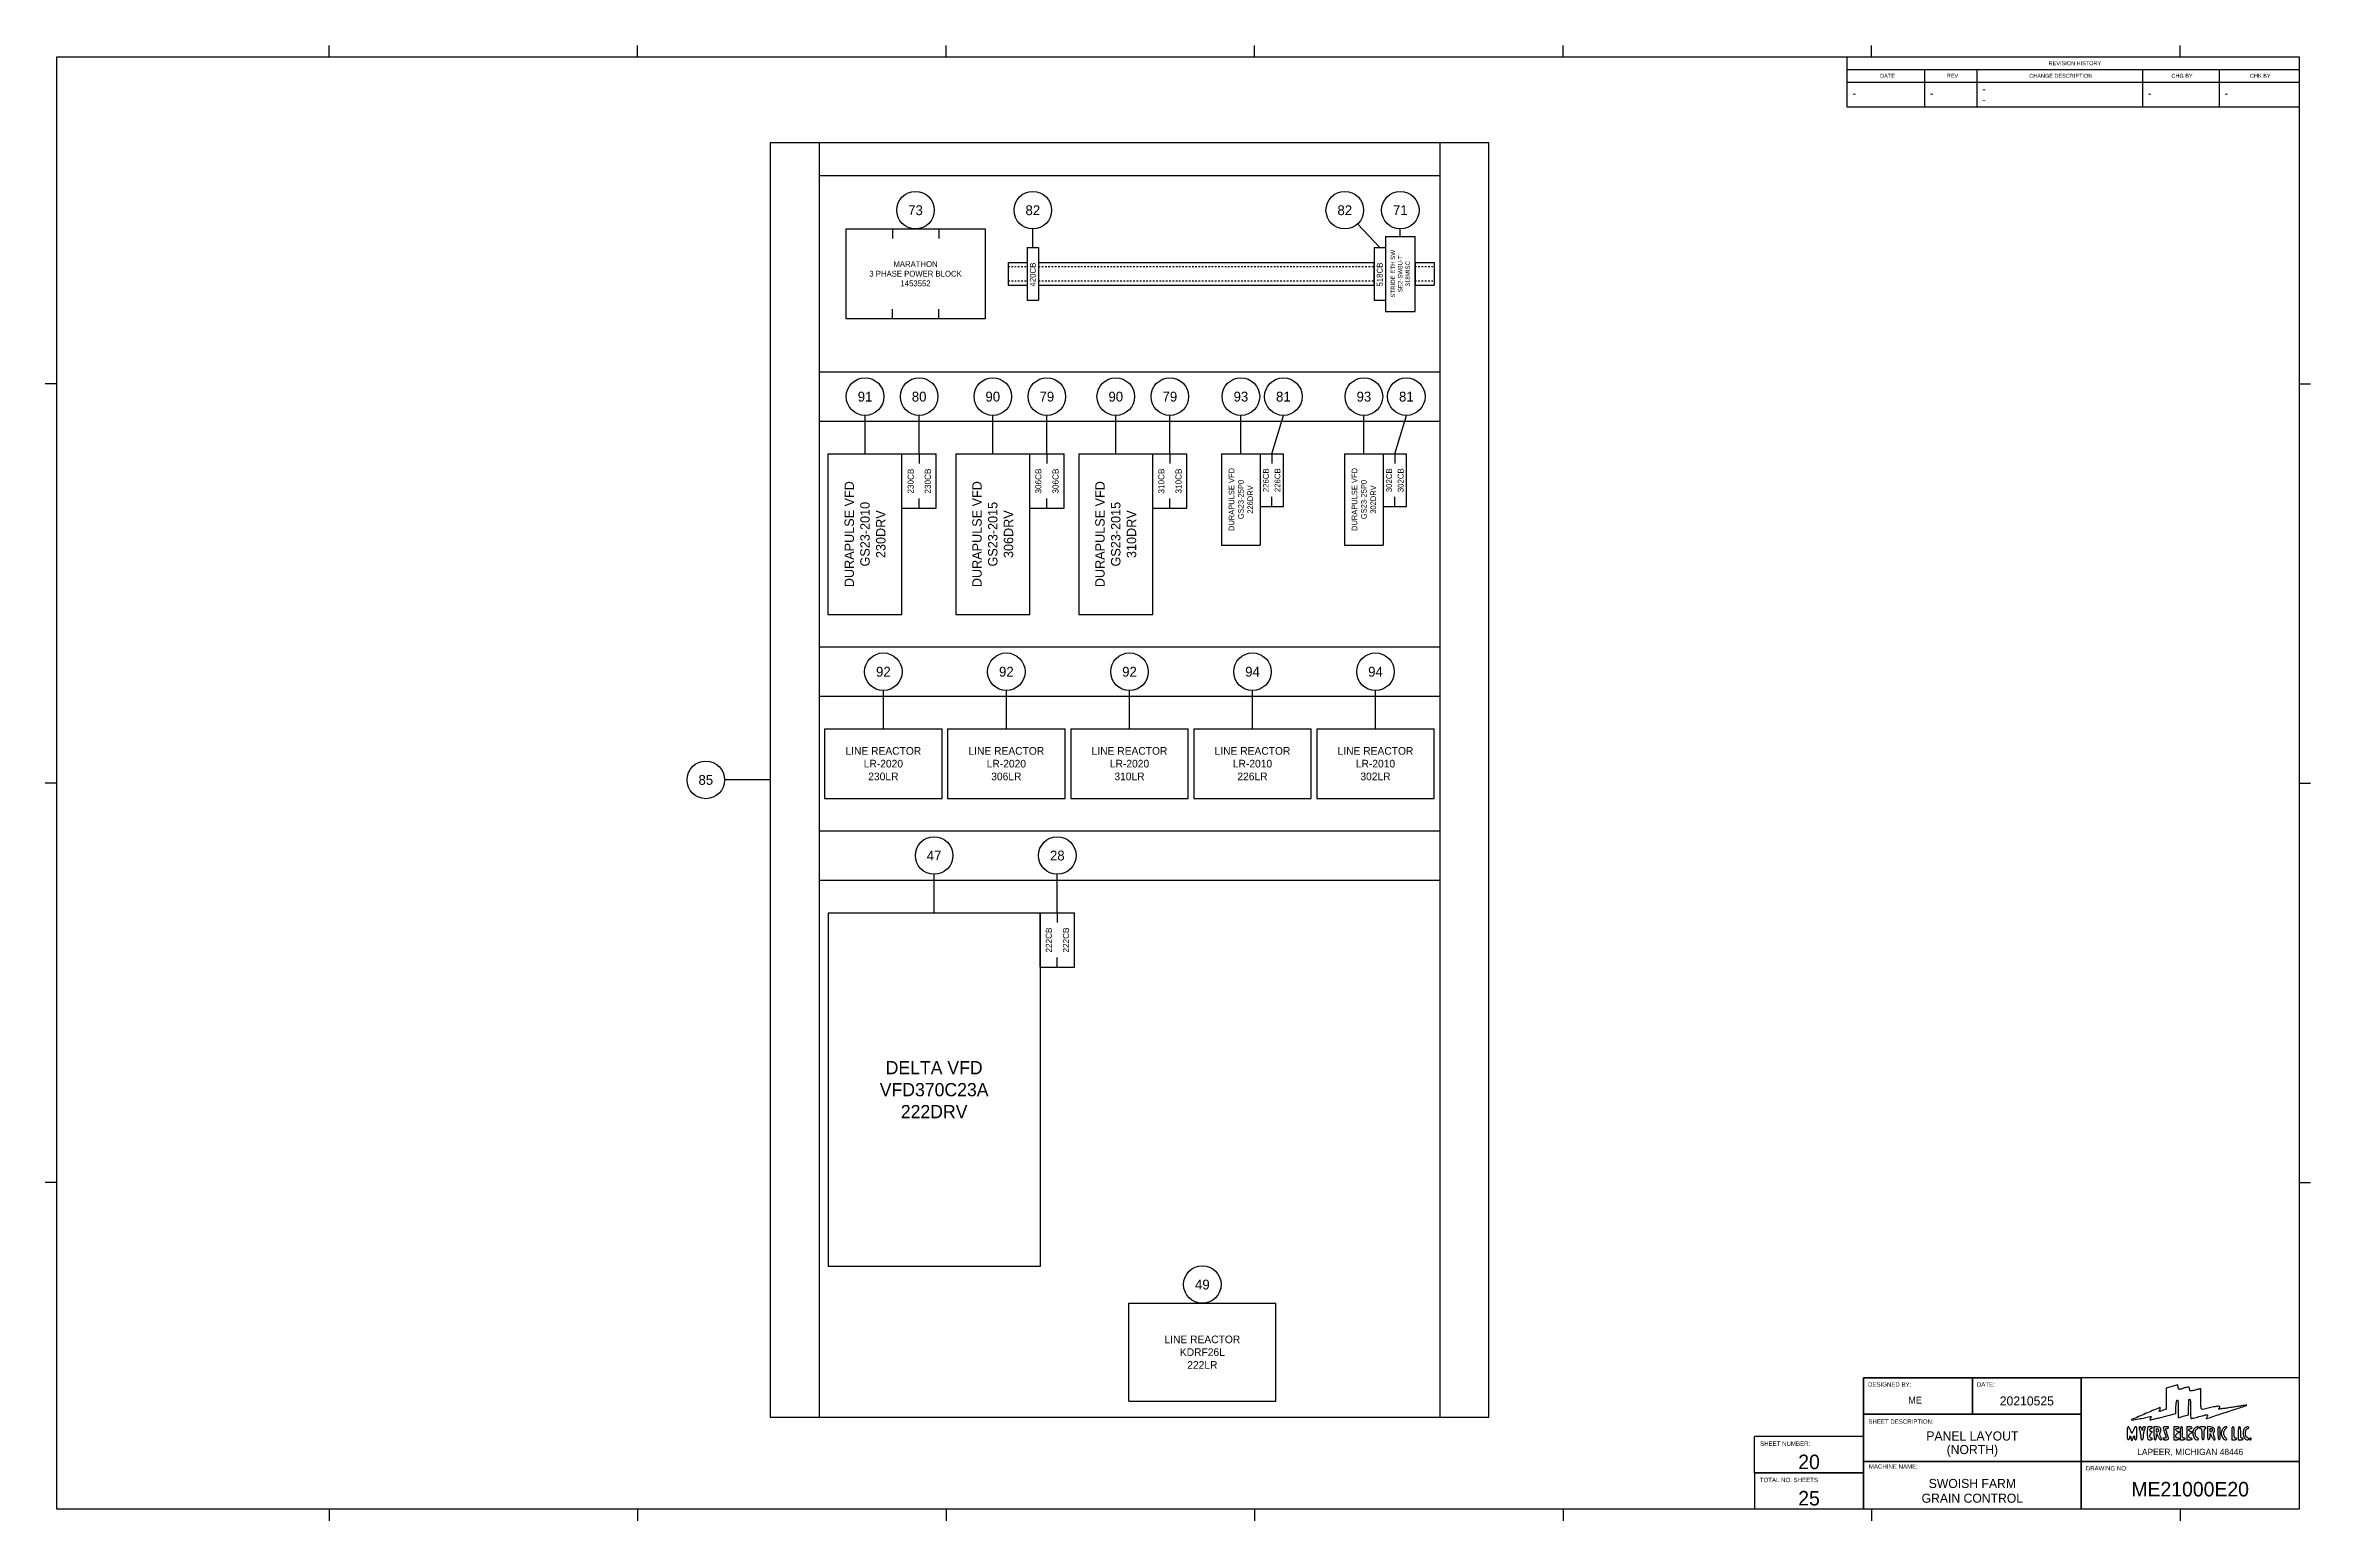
# Model space of a CAD drawing. Header units: inches. Extents: x 5 to 144, y -1 to 89.
import ezdxf
from ezdxf.enums import TextEntityAlignment as Align

# ---------------------------------------------------------------- set-up
doc = ezdxf.new("R2010")
doc.units = ezdxf.units.IN
doc.header["$MEASUREMENT"] = 0
doc.linetypes.add('HIDDEN', pattern=[0.2, 0.1, -0.1])
doc.layers.add('ATTRIBUTE', color=3, linetype='Continuous')
doc.layers.add('TITLE BLOCK', color=8, linetype='Continuous')
doc.styles.add('Text Style48', font='arial.ttf')
doc.styles.add('Title Block', font='arial.ttf')
doc.dimstyles.get("Standard").update_dxf_attribs({"dimtxt": 0.18, "dimasz": 0.18, "dimexe": 0.18, "dimexo": 0.0625, "dimgap": 0.09, "dimtad": 0, "dimtih": 1, "dimtoh": 1, "dimdec": 4, "dimzin": 0, "dimdsep": 46, "dimtxsty": 'Standard', "dimcen": 0.09, "dimadec": 0, "dimazin": 0, "dimtfac": 1, "dimtdec": 4, "dimtofl": 0, "dimtmove": 0, "dimatfit": 3, "dimfxl": 1, "dimtolj": 1, "dimtzin": 0, "dimarcsym": 0})

# ---------------------------------------------------------------- blocks, each defined once
blk = doc.blocks.new('*U15')
for points in [[(32.054, -20.144), (31.965, -20.168), (31.965, -20.327), (31.965, -20.486), (31.923, -20.504, -0.011575), (31.883, -20.519, -0.123232), (31.867, -20.521, -0.429207), (31.861, -20.514, -0.075017), (31.868, -20.496, 0.016852), (31.873, -20.486, 0.025956), (31.876, -20.477, 0.023649), (31.878, -20.469, 0.279589), (31.877, -20.467, 0.284075), (31.868, -20.465, 0.000271), (31.655, -20.556, 0.000261), (31.442, -20.646, 0.53109), (31.441, -20.652, 0.246522), (31.448, -20.654, 0.00061), (31.546, -20.636, 0.004193), (31.64, -20.618, 0.007465), (31.717, -20.601, -0.015975), (31.734, -20.598, -0.282061), (31.739, -20.6, -0.273563), (31.739, -20.605, -0.015249), (31.732, -20.62, 0.017165), (31.727, -20.631, 0.026009), (31.723, -20.64, 0.023795), (31.721, -20.647, 0.264845), (31.722, -20.65, 0.252928), (31.726, -20.651, 0.000628), (31.781, -20.638, 0.003645), (31.845, -20.622, 0.002235), (31.919, -20.603), (32.112, -20.552), (32.115, -20.455, -0.010367), (32.118, -20.412, -0.026178), (32.122, -20.381, -0.031698), (32.127, -20.36, -0.239908), (32.134, -20.352, -0.419857), (32.142, -20.356, -0.045779), (32.146, -20.378, -0.024307), (32.149, -20.416, -0.005069), (32.15, -20.483), (32.15, -20.618), (32.226, -20.596), (32.303, -20.575), (32.307, -20.456, -0.006157), (32.312, -20.343, -0.658537), (32.322, -20.339, -0.186335), (32.333, -20.365, -0.005262), (32.334, -20.485, 0.005914), (32.335, -20.541, 0.009837), (32.337, -20.589, 0.003836), (32.34, -20.629, 0.391449), (32.343, -20.632, 0.061218), (32.35, -20.631, 0.00131), (32.382, -20.623, 0.002999), (32.42, -20.613, 0.002016), (32.463, -20.601, -0.003186), (32.559, -20.576, -0.067949), (32.588, -20.572, -0.478278), (32.595, -20.581, -0.088254), (32.586, -20.603, 0.012281), (32.576, -20.619, 0.091596), (32.573, -20.627, 0.398502), (32.575, -20.63, 0.138134), (32.581, -20.63, -0.003563), (32.594, -20.626, -0.00004), (32.681, -20.598, -0.000124), (32.78, -20.565, -0.000081), (32.896, -20.527, 0.001179), (33.01, -20.49, 0.001986), (33.105, -20.458, 0.000178), (33.19, -20.429, 0.555583), (33.19, -20.428, 0.236023), (33.187, -20.427, 0.000327), (33.126, -20.435, 0.002563), (33.057, -20.446, 0.001565), (32.976, -20.459, -0.003318), (32.894, -20.471, -0.005578), (32.826, -20.48, -0.001265), (32.767, -20.488, -0.449485), (32.764, -20.485, -0.11724), (32.765, -20.481, -0.028143), (32.768, -20.475, -0.027379), (32.773, -20.469, -0.024139), (32.779, -20.463, 0.467866), (32.777, -20.449, 0.180834), (32.756, -20.443, 0.025752), (32.684, -20.455, 0.002782), (32.521, -20.491, -0.190393), (32.506, -20.489, -0.219476), (32.497, -20.476, -0.042404), (32.494, -20.444, -0.002122), (32.494, -20.337, 0.001799), (32.493, -20.276, 0.003005), (32.493, -20.224, 0.000364), (32.492, -20.179, 0.422075), (32.491, -20.178, 0.051145), (32.488, -20.178, 0.000352), (32.469, -20.183, 0.00137), (32.446, -20.189, 0.000875), (32.42, -20.196, -0.007336), (32.36, -20.211, -0.089549), (32.337, -20.212, -0.269745), (32.326, -20.204, -0.098452), (32.322, -20.184, 0.096414), (32.318, -20.163, 0.269666), (32.307, -20.155, 0.097854), (32.284, -20.156, 0.009273), (32.231, -20.171, -0.006091), (32.178, -20.187, -0.11754), (32.161, -20.187, -0.279731), (32.152, -20.179, -0.043108), (32.147, -20.155), (32.144, -20.12)], [(31.376, -20.853, 0.007316), (31.376, -20.903, 0.03703), (31.379, -20.931, 0.08138), (31.385, -20.946, 0.273713), (31.393, -20.951, 0.168316), (31.4, -20.949, 0.08124), (31.407, -20.942, 0.064959), (31.412, -20.931, 0.046944), (31.415, -20.918, -0.004779), (31.419, -20.895, -0.516008), (31.421, -20.894, -0.198593), (31.424, -20.897, -0.002061), (31.433, -20.927), (31.446, -20.97), (31.465, -20.927, -0.002235), (31.478, -20.897, -0.18041), (31.482, -20.894, -0.528171), (31.484, -20.895, -0.006158), (31.485, -20.918, 0.041084), (31.487, -20.932, 0.082191), (31.491, -20.943, 0.115162), (31.497, -20.949, 0.148642), (31.505, -20.951, 0.258593), (31.514, -20.946, 0.093584), (31.519, -20.932, 0.039364), (31.522, -20.905, 0.006994), (31.523, -20.853, 0.013793), (31.521, -20.779, 0.202366), (31.51, -20.756, 0.473475), (31.494, -20.759, 0.029852), (31.47, -20.807), (31.448, -20.859), (31.425, -20.807, 0.025807), (31.401, -20.761, 0.482182), (31.387, -20.759, 0.196031), (31.377, -20.78, 0.011101)], [(31.567, -20.819, -0.011228), (31.574, -20.847, -0.010219), (31.579, -20.875, -0.010287), (31.583, -20.9, -0.032245), (31.584, -20.918, 0.039687), (31.586, -20.932, 0.085127), (31.589, -20.943, 0.122098), (31.595, -20.949, 0.146572), (31.603, -20.951, 0.173501), (31.611, -20.948, 0.129272), (31.617, -20.94, 0.071071), (31.62, -20.926, 0.021401), (31.621, -20.904, -0.029143), (31.623, -20.882, -0.015863), (31.627, -20.855, -0.015759), (31.632, -20.828, -0.024047), (31.639, -20.806, 0.006971), (31.65, -20.774, 0.108397), (31.651, -20.762, 0.306008), (31.646, -20.757, 0.065683), (31.633, -20.755, 0.079521), (31.622, -20.757, 0.130985), (31.615, -20.762, 0.118265), (31.61, -20.77, 0.05793), (31.608, -20.783), (31.607, -20.81), (31.594, -20.783, 0.041935), (31.588, -20.772, 0.047128), (31.58, -20.763, 0.052891), (31.572, -20.757, 0.139403), (31.565, -20.755, 0.270303), (31.559, -20.759, 0.136249), (31.557, -20.768, 0.049563), (31.559, -20.786, 0.008812)], [(31.681, -20.795, 0.020019), (31.679, -20.815, 0.008766), (31.679, -20.841, 0.008659), (31.679, -20.868, 0.011456), (31.681, -20.894, 0.012553), (31.684, -20.929, 0.119947), (31.69, -20.943, 0.198295), (31.7, -20.95, 0.045204), (31.721, -20.951, 0.032751), (31.735, -20.951, 0.050337), (31.746, -20.948, 0.065043), (31.754, -20.944, 0.249719), (31.757, -20.939, 0.148195), (31.755, -20.934, 0.098894), (31.751, -20.93, 0.082425), (31.745, -20.928, 0.064853), (31.738, -20.927, -0.299278), (31.724, -20.918, -0.111821), (31.72, -20.894, -0.087579), (31.726, -20.866, -0.134363), (31.741, -20.846, 0.005777), (31.755, -20.835, 0.22845), (31.757, -20.832, 0.395521), (31.755, -20.83, 0.011517), (31.741, -20.829, -0.224035), (31.726, -20.822, -0.153467), (31.72, -20.804, -0.166632), (31.724, -20.787, -0.247969), (31.738, -20.779, 0.064853), (31.745, -20.779, 0.082425), (31.751, -20.776, 0.098894), (31.755, -20.772, 0.148195), (31.757, -20.767, 0.249255), (31.754, -20.762, 0.065248), (31.746, -20.758, 0.050468), (31.735, -20.756, 0.032852), (31.721, -20.755, 0.039619), (31.701, -20.756, 0.15851), (31.691, -20.762, 0.139501), (31.685, -20.773, 0.028245)], [(31.781, -20.853, 0.006994), (31.782, -20.905, 0.039364), (31.785, -20.932, 0.093584), (31.79, -20.946, 0.258593), (31.8, -20.951, 0.171382), (31.808, -20.949, 0.12597), (31.814, -20.941, 0.071752), (31.817, -20.927, 0.023085), (31.819, -20.905), (31.819, -20.859), (31.843, -20.905, 0.029092), (31.854, -20.923, 0.036571), (31.866, -20.938, 0.03977), (31.877, -20.948, 0.167418), (31.886, -20.951, 0.107056), (31.895, -20.95, 0.307114), (31.898, -20.945, 0.098199), (31.895, -20.935, 0.009507), (31.884, -20.912, -0.028488), (31.874, -20.89, -0.074064), (31.87, -20.872, -0.074591), (31.872, -20.855, -0.029202), (31.879, -20.832, 0.067378), (31.886, -20.797, 0.179306), (31.879, -20.774, 0.173835), (31.859, -20.759, 0.062714), (31.823, -20.755), (31.781, -20.755)], [(31.849, -20.81, -0.063462), (31.848, -20.819, -0.063483), (31.844, -20.828, -0.069477), (31.839, -20.834, -0.116646), (31.833, -20.838, -0.186684), (31.827, -20.838, -0.16323), (31.822, -20.833, -0.092267), (31.819, -20.824, -0.034783), (31.818, -20.81, -0.034783), (31.819, -20.797, -0.092267), (31.822, -20.787, -0.16323), (31.827, -20.783, -0.186684), (31.833, -20.783, -0.116646), (31.839, -20.786, -0.069477), (31.844, -20.793, -0.063483), (31.848, -20.801, -0.063462)], [(31.924, -20.764, 0.185345), (31.923, -20.771, 0.012116), (31.927, -20.791, 0.016298), (31.933, -20.814, 0.011366), (31.942, -20.841, -0.004936), (31.961, -20.896, -0.082876), (31.964, -20.915, -0.305016), (31.958, -20.924, -0.093948), (31.941, -20.927, 0.048028), (31.931, -20.928, 0.068025), (31.923, -20.93, 0.088204), (31.918, -20.934, 0.191087), (31.916, -20.939, 0.277684), (31.919, -20.944, 0.052312), (31.929, -20.948, 0.042582), (31.943, -20.951, 0.027026), (31.959, -20.951, 0.060806), (31.989, -20.948, 0.293992), (32, -20.936, 0.120504), (31.999, -20.912, 0.008947), (31.978, -20.849, -0.003873), (31.963, -20.803, -0.079133), (31.961, -20.788, -0.31512), (31.965, -20.782, -0.087652), (31.978, -20.779, 0.04941), (31.988, -20.779, 0.069405), (31.995, -20.776, 0.089576), (32, -20.772, 0.186826), (32.002, -20.767, 0.359992), (31.995, -20.758, 0.038107), (31.966, -20.755, 0.037892), (31.937, -20.756, 0.229395)], [(32.082, -20.853), (32.082, -20.951), (32.122, -20.951, 0.029145), (32.137, -20.951, 0.045523), (32.15, -20.948, 0.057272), (32.159, -20.944, 0.26699), (32.162, -20.939, 0.191087), (32.16, -20.934, 0.088204), (32.155, -20.93, 0.068025), (32.147, -20.928, 0.048028), (32.137, -20.927, -0.22988), (32.119, -20.918, -0.177271), (32.112, -20.897, -0.131929), (32.12, -20.87, -0.130712), (32.14, -20.852), (32.167, -20.837), (32.14, -20.827, -0.104724), (32.121, -20.815, -0.188258), (32.113, -20.799, -0.257133), (32.12, -20.785, -0.155961), (32.137, -20.779, 0.048028), (32.147, -20.779, 0.068025), (32.155, -20.776, 0.088204), (32.16, -20.772, 0.191087), (32.162, -20.767, 0.266956), (32.159, -20.762, 0.057262), (32.15, -20.758, 0.04552), (32.137, -20.756, 0.029145), (32.122, -20.755), (32.082, -20.755)], [(32.18, -20.853), (32.18, -20.951), (32.213, -20.951, 0.034237), (32.227, -20.951, 0.039166), (32.239, -20.948, 0.042873), (32.249, -20.944, 0.138974), (32.254, -20.939, 0.21303), (32.255, -20.935, 0.177792), (32.252, -20.93, 0.099774), (32.245, -20.928, 0.045834), (32.235, -20.927, -0.117317), (32.221, -20.923, -0.215978), (32.214, -20.914, -0.069512), (32.211, -20.894, -0.005651), (32.213, -20.841, 0.00763), (32.215, -20.795, 0.04558), (32.213, -20.772, 0.116497), (32.208, -20.759, 0.240237), (32.199, -20.755, 0.258373), (32.19, -20.76, 0.093426), (32.184, -20.774, 0.039346), (32.181, -20.802, 0.006998)], [(32.279, -20.853), (32.279, -20.951), (32.319, -20.951, 0.029145), (32.334, -20.951, 0.045523), (32.347, -20.948, 0.057272), (32.356, -20.944, 0.26699), (32.359, -20.939, 0.191087), (32.357, -20.934, 0.088204), (32.351, -20.93, 0.068025), (32.343, -20.928, 0.048028), (32.334, -20.927, -0.22988), (32.316, -20.918, -0.177271), (32.309, -20.897, -0.131929), (32.317, -20.87, -0.130712), (32.337, -20.852), (32.364, -20.837), (32.337, -20.827, -0.073774), (32.317, -20.817, -0.21909), (32.31, -20.804, -0.256412), (32.316, -20.791, -0.092814), (32.334, -20.783, 0.062734), (32.355, -20.775, 0.412254), (32.357, -20.765, 0.231771), (32.346, -20.757, 0.040045), (32.319, -20.755), (32.279, -20.755)], [(32.395, -20.779, 0.157965), (32.373, -20.824, 0.093693), (32.375, -20.883, 0.104867), (32.397, -20.933, 0.238867), (32.433, -20.951, 0.067597), (32.45, -20.949, 0.342889), (32.456, -20.942, 0.213846), (32.451, -20.931, 0.037361), (32.432, -20.917, -0.080305), (32.421, -20.907, -0.081907), (32.413, -20.894, -0.063489), (32.409, -20.877, -0.027883), (32.408, -20.853, -0.027883), (32.409, -20.829, -0.063489), (32.413, -20.812, -0.081907), (32.421, -20.799, -0.080305), (32.432, -20.789, 0.025323), (32.442, -20.782, 0.03201), (32.45, -20.775, 0.033519), (32.455, -20.769, 0.163755), (32.457, -20.764, 0.339728), (32.451, -20.756, 0.126675), (32.435, -20.756, 0.075222), (32.414, -20.765, 0.060543)], [(32.469, -20.767, 0.148195), (32.471, -20.772, 0.098894), (32.475, -20.776, 0.082425), (32.481, -20.779, 0.064853), (32.488, -20.779, -0.241448), (32.497, -20.784, -0.103378), (32.502, -20.797, -0.044348), (32.505, -20.821, -0.008455), (32.506, -20.865, 0.008455), (32.507, -20.91, 0.044348), (32.51, -20.934, 0.103378), (32.515, -20.947, 0.241448), (32.524, -20.951, 0.241448), (32.533, -20.947, 0.103378), (32.539, -20.934, 0.044348), (32.542, -20.91, 0.008455), (32.543, -20.865, -0.01259), (32.544, -20.832, -0.022889), (32.546, -20.804, -0.020168), (32.55, -20.783, -0.350432), (32.555, -20.779, 0.099038), (32.56, -20.779, 0.097945), (32.564, -20.776, 0.097945), (32.566, -20.772, 0.099038), (32.567, -20.767, 0.295869), (32.564, -20.762, 0.04382), (32.553, -20.758, 0.037669), (32.537, -20.756, 0.023598), (32.518, -20.755, 0.023598), (32.499, -20.756, 0.037669), (32.484, -20.758, 0.04382), (32.472, -20.762, 0.295869)], [(32.592, -20.852, 0.00721), (32.593, -20.903, 0.036993), (32.596, -20.931, 0.081942), (32.601, -20.946, 0.273266), (32.61, -20.951, 0.189289), (32.618, -20.948, 0.095755), (32.624, -20.94, 0.061849), (32.629, -20.925, 0.026537), (32.631, -20.905), (32.635, -20.859), (32.659, -20.905, 0.032145), (32.682, -20.944, 0.245611), (32.7, -20.953, 0.484084), (32.708, -20.943, 0.042423), (32.696, -20.906, -0.020374), (32.687, -20.881, -0.065919), (32.684, -20.863, -0.085082), (32.685, -20.848, -0.050766), (32.692, -20.831, 0.105404), (32.7, -20.803, 0.180604), (32.694, -20.781, 0.147367), (32.672, -20.765, 0.064415), (32.637, -20.757), (32.592, -20.753)], [(32.664, -20.807, -0.041303), (32.661, -20.818, -0.056112), (32.657, -20.827, -0.069458), (32.652, -20.833, -0.193098), (32.647, -20.835, -0.193098), (32.642, -20.833, -0.069458), (32.637, -20.827, -0.056112), (32.633, -20.818, -0.041303), (32.631, -20.807, -0.04615), (32.63, -20.795, -0.12236), (32.633, -20.786, -0.161672), (32.639, -20.781, -0.100145), (32.647, -20.779, -0.100145), (32.656, -20.781, -0.161672), (32.662, -20.786, -0.12236), (32.664, -20.795, -0.04615)], [(32.75, -20.853, 0.008462), (32.752, -20.9, 0.032832), (32.756, -20.929, 0.057973), (32.762, -20.946, 0.291159), (32.77, -20.951, 0.293716), (32.778, -20.946, 0.065472), (32.783, -20.93, 0.03385), (32.786, -20.902, 0.007802), (32.787, -20.853, 0.006304), (32.786, -20.799, 0.045192), (32.783, -20.773, 0.124489), (32.777, -20.76, 0.220503), (32.766, -20.755, 0.218721), (32.756, -20.76, 0.136927), (32.75, -20.772, 0.046094), (32.748, -20.798, 0.005761)], [(32.843, -20.764, 0.094659), (32.828, -20.779, 0.041125), (32.814, -20.803, 0.040818), (32.804, -20.829, 0.069353), (32.801, -20.853, 0.081353), (32.806, -20.885, 0.058894), (32.822, -20.918, 0.062991), (32.842, -20.943, 0.192104), (32.863, -20.951, 0.039041), (32.881, -20.95, 0.371636), (32.885, -20.945, 0.182794), (32.882, -20.935, 0.013412), (32.862, -20.915, -0.061571), (32.853, -20.902, -0.039751), (32.845, -20.886, -0.039427), (32.84, -20.869, -0.055778), (32.838, -20.853, -0.055778), (32.84, -20.837, -0.039427), (32.845, -20.82, -0.039751), (32.853, -20.804, -0.061571), (32.862, -20.792, 0.01161), (32.872, -20.782, 0.016057), (32.88, -20.773, 0.012597), (32.886, -20.765, 0.157369), (32.887, -20.761, 0.356709), (32.883, -20.756, 0.068557), (32.871, -20.755, 0.056583), (32.855, -20.758, 0.072396)], [(32.961, -20.853), (32.961, -20.951), (32.997, -20.951, 0.031626), (33.012, -20.951, 0.048861), (33.023, -20.948, 0.06271), (33.032, -20.944, 0.254951), (33.034, -20.939, 0.148195), (33.033, -20.934, 0.098894), (33.029, -20.93, 0.082425), (33.023, -20.928, 0.064853), (33.016, -20.927, -0.241448), (33.007, -20.922, -0.103378), (33.001, -20.909, -0.044348), (32.998, -20.885, -0.008455), (32.997, -20.841, 0.008455), (32.997, -20.796, 0.044348), (32.994, -20.772, 0.103378), (32.988, -20.76, 0.241448), (32.979, -20.755, 0.258593), (32.97, -20.76, 0.093584), (32.964, -20.774, 0.039364), (32.961, -20.802, 0.006994)], [(33.059, -20.853), (33.059, -20.951), (33.096, -20.951, 0.031626), (33.11, -20.951, 0.048861), (33.122, -20.948, 0.06271), (33.13, -20.944, 0.254951), (33.133, -20.939, 0.148195), (33.131, -20.934, 0.098894), (33.127, -20.93, 0.082425), (33.121, -20.928, 0.064853), (33.114, -20.927, -0.241448), (33.105, -20.922, -0.103378), (33.099, -20.909, -0.044348), (33.096, -20.885, -0.008455), (33.096, -20.841, 0.008455), (33.095, -20.796, 0.044348), (33.092, -20.772, 0.103378), (33.086, -20.76, 0.241448), (33.077, -20.755, 0.258593), (33.068, -20.76, 0.093584), (33.063, -20.774, 0.039364), (33.06, -20.802, 0.006994)], [(33.152, -20.782, 0.126643), (33.134, -20.83, 0.08921), (33.138, -20.888, 0.103093), (33.16, -20.935, 0.231798), (33.195, -20.951, 0.067597), (33.212, -20.949, 0.342889), (33.218, -20.942, 0.213846), (33.213, -20.931, 0.037361), (33.194, -20.917, -0.194574), (33.173, -20.889, -0.074599), (33.169, -20.84, -0.083057), (33.179, -20.795, -0.305325), (33.201, -20.779, 0.070083), (33.208, -20.779, 0.085896), (33.214, -20.776, 0.100138), (33.217, -20.772, 0.138107), (33.219, -20.767, 0.324907), (33.211, -20.757, 0.134586), (33.192, -20.756, 0.087499), (33.169, -20.765, 0.097748)], [(33.231, -20.939, 0.099038), (33.232, -20.944, 0.097945), (33.234, -20.948, 0.097945), (33.238, -20.951, 0.099038), (33.243, -20.951, 0.099038), (33.248, -20.951, 0.097945), (33.252, -20.948, 0.097945), (33.255, -20.944, 0.099038), (33.255, -20.939, 0.099038), (33.255, -20.934, 0.097945), (33.252, -20.93, 0.097945), (33.248, -20.928, 0.099038), (33.243, -20.927, 0.099038), (33.238, -20.928, 0.097945), (33.234, -20.93, 0.097945), (33.232, -20.934, 0.099038)]]:
    blk.add_lwpolyline(points, format="xyb", close=True)
at = {"layer": 'TITLE BLOCK'}
for p, q in [((0, -22.002), (0, 0)), ((0, 0), (33.98, 0)), ((4.125, 0), (4.125, 0.176)), ((8.801, 0), (8.801, 0.176)), ((13.476, 0), (13.476, 0.176)), ((18.152, 0), (18.152, 0.176)), ((22.827, 0), (22.827, 0.176)), ((27.131, -0.763), (27.131, 0)), ((27.503, 0), (27.503, 0.176)), ((32.178, 0), (32.178, 0.176)), ((33.98, 0), (33.98, -22.002)), ((27.131, -0.19), (28.303, -0.19)), ((27.136, 0), (33.98, 0)), ((28.303, -0.19), (28.303, -0.38)), ((28.303, -0.19), (29.095, -0.19)), ((28.303, -0.19), (28.303, -0.38)), ((29.095, -0.19), (29.095, -0.38)), ((29.095, -0.19), (31.608, -0.19)), ((29.095, -0.19), (29.095, -0.38)), ((31.608, -0.19), (31.608, -0.38)), ((31.608, -0.19), (32.77, -0.19)), ((31.608, -0.19), (31.608, -0.38)), ((32.77, -0.19), (32.77, -0.38)), ((32.77, -0.19), (33.98, -0.19)), ((32.77, -0.19), (32.77, -0.38)), ((33.98, 0), (33.98, -0.763)), ((27.131, -0.38), (28.303, -0.38)), ((28.303, -0.38), (28.303, -0.763)), ((28.303, -0.38), (29.095, -0.38)), ((28.303, -0.38), (28.303, -0.763)), ((29.095, -0.38), (29.095, -0.763)), ((29.095, -0.38), (31.608, -0.38)), ((29.095, -0.38), (29.095, -0.763)), ((31.608, -0.38), (31.608, -0.763)), ((31.608, -0.38), (32.77, -0.38)), ((31.608, -0.38), (31.608, -0.763)), ((32.77, -0.38), (32.77, -0.763)), ((32.77, -0.38), (33.98, -0.38)), ((32.77, -0.38), (32.77, -0.763)), ((33.98, -0.763), (27.131, -0.763)), ((0, -4.951), (-0.176, -4.951)), ((33.98, -4.951), (34.156, -4.951)), ((0, -11.001), (-0.176, -11.001)), ((33.98, -11.001), (34.156, -11.001)), ((0, -17.052), (-0.176, -17.052)), ((33.98, -17.052), (34.156, -17.052)), ((33.98, -20.012), (30.68, -20.012)), ((27.379, -20.902), (25.729, -20.902)), ((25.729, -21.452), (25.729, -20.902)), ((25.729, -21.452), (25.729, -22.002)), ((33.98, -22.002), (0, -22.002)), ((4.125, -22.002), (4.125, -22.178)), ((8.801, -22.002), (8.801, -22.178)), ((13.476, -22.002), (13.476, -22.178)), ((18.152, -22.002), (18.152, -22.178)), ((22.827, -22.002), (22.827, -22.178)), ((27.503, -22.002), (27.503, -22.178)), ((32.178, -22.002), (32.178, -22.178))]:
    blk.add_line(p, q, dxfattribs=at)
at = {"layer": 'TITLE BLOCK', "linetype": 'Continuous', "lineweight": 35}
for p, q in [((27.379, -22.002), (27.379, -20.012)), ((27.379, -20.012), (30.68, -20.012)), ((29.029, -20.012), (29.029, -20.562)), ((30.68, -22.002), (30.68, -20.012)), ((27.379, -20.562), (30.68, -20.562)), ((27.379, -21.282), (30.68, -21.282)), ((30.68, -21.282), (33.98, -21.282)), ((25.729, -21.452), (27.379, -21.452))]:
    blk.add_line(p, q, dxfattribs=at)
blk.add_text('LAPEER, MICHIGAN 48446', height=0.09563).set_placement((32.33, -21.136), align=Align.MIDDLE_CENTER)
at = {"layer": 'ATTRIBUTE'}
for p in [(27.212, -0.61), (28.384, -0.61), (29.176, -0.546), (29.176, -0.71), (31.689, -0.61), (32.851, -0.61)]:
    blk.add_text('-', height=0.125, dxfattribs=at).set_placement(p)
blk.add_text('ME', height=0.1031, dxfattribs=at).set_placement((28.162, -20.352), align=Align.MIDDLE_CENTER)
for tag, height, p in [('DESDATE', 0.138, (29.855, -20.363)), ('DESCRIPTION1', 0.138, (29.029, -20.894)), ('SHEET', 0.22, (26.554, -21.287)), ('DESCRIPTION2', 0.138, (29.029, -21.117)), ('MACHNAME1', 0.138, (29.029, -21.614)), ('DRAWINGNUM', 0.22, (32.33, -21.7)), ('MACHNAME2', 0.138, (29.029, -21.837))]:
    blk.add_attdef(tag, text='', height=height, dxfattribs=at).set_placement(p, align=Align.MIDDLE)
blk.add_attdef('TOTAL', text='', height=0.22, dxfattribs=at).set_placement((26.554, -21.837), align=Align.MIDDLE_CENTER)
at = {"layer": 'TITLE BLOCK'}
for s, insert, char_height, attachment_point, style in [('DATE', (27.632, -0.315), 0.06, 7, 'Text Style48'), ('REV', (28.641, -0.315), 0.06, 7, 'Text Style48'), ('CHANGE DESCRIPTION', (29.892, -0.316), 0.06, 7, 'Text Style48'), ('REVISION HISTORY', (30.185, -0.126), 0.06, 7, 'Text Style48'), ('CHG BY', (32.046, -0.316), 0.06, 7, 'Text Style48'), ('CHK BY', (33.237, -0.316), 0.06, 7, 'Text Style48'), ('DESIGNED BY:', (27.448, -20.081), 0.06601, 1, 'Title Block'), ('DATE:', (29.098, -20.081), 0.066, 1, 'Title Block'), ('SHEET DESCRIPTION:', (27.454, -20.643), 0.06601, 1, 'Title Block'), ('SHEET NUMBER:', (25.813, -20.978), 0.06601, 1, 'Title Block'), ('TOTAL NO. SHEETS:', (25.808, -21.528), 0.06601, 1, 'Title Block'), ('MACHINE NAME:', (27.461, -21.324), 0.06601, 1, 'Title Block')]:
    blk.add_mtext(s, dxfattribs=dict(at, insert=insert, char_height=char_height, attachment_point=attachment_point, style=style))
at = {"layer": 'TITLE BLOCK', "insert": (30.748, -21.351), "char_height": 0.06601, "width": 0.63532, "attachment_point": 1, "style": 'Title Block'}
blk.add_mtext('DRAWING NO:', dxfattribs=at)
blk = doc.blocks.new('GS23-25P0')
for p, q in [((0, 0), (0, -5.59)), ((0, 0), (2.36, 0)), ((2.36, 0), (2.36, -5.59)), ((0, -5.59), (2.36, -5.59))]:
    blk.add_line(p, q)
blk = doc.blocks.new('GS23-2015')
for p, q in [((0, 0), (0, -9.84)), ((0, 0), (4.53, 0)), ((4.53, -9.84), (4.53, 0)), ((0, -9.84), (4.53, -9.84))]:
    blk.add_line(p, q)
blk = doc.blocks.new('LR-2010')
for p, q in [((0, 0), (0, -4.25)), ((0, 0), (7.2, 0)), ((7.2, -4.25), (7.2, 0)), ((0, -4.25), (7.2, -4.25))]:
    blk.add_line(p, q)
blk = doc.blocks.new('STRIDE_8_PORT_SWITCH')
for p, q in [((0, 0), (0, -4.59)), ((0, 0), (1.8, 0)), ((1.8, -4.59), (1.8, 0)), ((0, -4.59), (1.8, -4.59))]:
    blk.add_line(p, q)
blk = doc.blocks.new('POWER_BLOCK')
for p, q in [((0, 2.75), (8.54, 2.75)), ((0, 2.75), (0, -2.75)), ((2.85, 2.75), (2.85, 2.16)), ((5.7, 2.75), (5.7, 2.16)), ((8.54, 2.75), (8.54, -2.75)), ((8.54, -2.75), (0, -2.75)), ((2.85, -2.75), (2.85, -2.16)), ((5.7, -2.75), (5.7, -2.16))]:
    blk.add_line(p, q)
blk = doc.blocks.new('ASI_BREAKER_32A')
for p, q in [((0, 1.66), (1.42, 1.66)), ((0, 1.66), (0, -1.56)), ((0.71, 1.66), (0.71, 1.07)), ((1.42, -1.56), (1.42, 1.66)), ((0.71, -1.56), (0.71, -0.97)), ((0, -1.56), (1.42, -1.56))]:
    blk.add_line(p, q)
blk = doc.blocks.new('ASI_BREAKER_80A')
for p, q in [((0, -1.66), (0, 1.66)), ((0, 1.66), (1.05, 1.66)), ((1.05, 1.66), (2.1, 1.66)), ((1.05, 1.66), (1.05, 1.07)), ((2.1, -1.66), (2.1, 1.66)), ((1.05, -1.66), (1.05, -1.07)), ((0, -1.66), (1.05, -1.66)), ((1.05, -1.66), (2.1, -1.66))]:
    blk.add_line(p, q)
blk = doc.blocks.new('ASI_BREAKER_50A')
for p, q in [((0, -1.66), (0, 1.66)), ((0, 1.66), (1.05, 1.66)), ((1.05, 1.66), (2.1, 1.66)), ((1.05, 1.66), (1.05, 1.07)), ((2.1, -1.66), (2.1, 1.66)), ((1.05, -1.66), (1.05, -1.07)), ((0, -1.66), (1.05, -1.66)), ((1.05, -1.66), (2.1, -1.66))]:
    blk.add_line(p, q)
blk = doc.blocks.new('ASI_BREAKER_1P_1A')
for p, q in [((0, 1.665), (0.7085, 1.665)), ((0, 1.665), (0, -1.563)), ((0.7085, 1.665), (0.7085, -1.563)), ((0, -1.563), (0.7085, -1.563))]:
    blk.add_line(p, q)
blk = doc.blocks.new('*U41')
at = {"color": 0}
for p, q in [((0, 0.69), (1.17, 0.69)), ((0, -0.69), (1.17, -0.69))]:
    blk.add_line(p, q, dxfattribs=at)
for p, q in [((0, 0.69), (0, -0.69)), ((1.17, 0.69), (1.17, -0.69))]:
    blk.add_line(p, q)
at = {"color": 0, "linetype": 'HIDDEN'}
for p, q in [((0, 0.44), (1.17, 0.44)), ((0, -0.44), (1.17, -0.44))]:
    blk.add_line(p, q, dxfattribs=at)
blk = doc.blocks.new('*U76')
at = {"color": 0}
for p, q in [((-21.22, 0.69), (-20.06, 0.69)), ((-21.22, -0.69), (-20.06, -0.69))]:
    blk.add_line(p, q, dxfattribs=at)
for p, q in [((-21.22, 0.69), (-21.22, -0.69)), ((-20.06, 0.69), (-20.06, -0.69))]:
    blk.add_line(p, q)
at = {"color": 0, "linetype": 'HIDDEN'}
for p, q in [((-21.22, 0.44), (-20.06, 0.44)), ((-21.22, -0.44), (-20.06, -0.44))]:
    blk.add_line(p, q, dxfattribs=at)
blk = doc.blocks.new('*U77')
at = {"color": 0}
for p, q in [((-21.22, 0.69), (-0.69, 0.69)), ((-21.22, -0.69), (-0.69, -0.69))]:
    blk.add_line(p, q, dxfattribs=at)
for p, q in [((-21.22, 0.69), (-21.22, -0.69)), ((-0.69, 0.69), (-0.69, -0.69))]:
    blk.add_line(p, q)
at = {"color": 0, "linetype": 'HIDDEN'}
for p, q in [((-21.22, 0.44), (-0.69, 0.44)), ((-21.22, -0.44), (-0.69, -0.44))]:
    blk.add_line(p, q, dxfattribs=at)
blk = doc.blocks.new('DELTA_DRIVE')
for p, q in [((-6.495, 10.825), (6.495, 10.825)), ((-6.495, 10.825), (-6.495, -10.825)), ((6.495, 10.825), (6.495, -10.825)), ((6.495, -10.825), (-6.495, -10.825))]:
    blk.add_line(p, q)
blk = doc.blocks.new('ASI_BREAKER_100A')
for p, q in [((0, -1.66), (0, 1.66)), ((0, 1.66), (1.05, 1.66)), ((1.05, 1.66), (2.1, 1.66)), ((1.05, 1.66), (1.05, 1.07)), ((2.1, -1.66), (2.1, 1.66)), ((1.05, -1.66), (1.05, -1.07)), ((0, -1.66), (1.05, -1.66)), ((1.05, -1.66), (2.1, -1.66))]:
    blk.add_line(p, q)
blk = doc.blocks.new('TCI_LINE_REACTOR')
for p, q in [((-4.39, -6), (-4.39, 0)), ((-4.39, 0), (4.61, 0)), ((4.61, -6), (4.61, 0)), ((-4.39, -6), (4.61, -6))]:
    blk.add_line(p, q)

msp = doc.modelspace()

# ---------------------------------------------------------------- linework, layer by layer
for p, q in [((49.19, 82.9), (49.19, 4.9)), ((93.19, 82.9), (49.19, 82.9)), ((52.19, 82.9), (52.19, 4.9)), ((90.19, 82.9), (90.19, 4.9)), ((93.19, 4.9), (93.19, 82.9)), ((52.19, 80.9), (90.19, 80.9)), ((90.19, 68.86), (52.19, 68.86)), ((52.19, 65.86), (90.19, 65.86)), ((57.26, 54.02), (57.26, 54.02)), ((90.19, 52.02), (52.19, 52.02)), ((52.19, 49.02), (90.19, 49.02)), ((90.19, 40.77), (52.19, 40.77)), ((52.19, 37.77), (90.19, 37.77)), ((49.19, 4.9), (93.19, 4.9))]:
    msp.add_line(p, q)
at = {"linetype": 'Continuous'}
for centre in [(58.09, 78.77), (65.27, 78.77), (84.37, 78.77), (87.77, 78.77), (55, 67.36), (58.31, 67.36), (62.82, 67.36), (66.13, 67.36), (70.35, 67.36), (73.66, 67.36), (78.01, 67.36), (80.61, 67.36), (85.54, 67.36), (88.14, 67.36), (56.12, 50.52), (63.65, 50.52), (71.19, 50.52), (78.72, 50.52), (86.25, 50.52), (45.25, 43.9), (59.23, 39.27), (66.77, 39.27), (75.65, 13.01)]:
    msp.add_circle(centre, 1.15, dxfattribs=at)

# ---------------------------------------------------------------- block references
at = {"xscale": 4.039831830045346, "yscale": 4.039831830045346, "zscale": 4.039831830045346}
msp.add_blockref('*U15', (5.52, 88.15), dxfattribs=at).add_auto_attribs({'DRAWINGNUM': 'ME21000E20', 'SHEET': '20', 'TOTAL': '25', 'DESCRIPTION1': 'PANEL LAYOUT', 'DESCRIPTION2': '(NORTH)', 'MACHNAME1': 'SWOISH FARM', 'MACHNAME2': 'GRAIN CONTROL', 'DESDATE': '20210525'})
for name, p in [('POWER_BLOCK', (53.82, 74.88)), ('ASI_BREAKER_1P_1A', (64.92, 74.83)), ('ASI_BREAKER_1P_1A', (86.16, 74.83)), ('STRIDE_8_PORT_SWITCH', (86.87, 77.17)), ('*U76', (84.98, 74.88)), ('*U77', (86.84, 74.88)), ('*U41', (88.67, 74.88)), ('GS23-2015', (52.73, 63.86)), ('ASI_BREAKER_80A', (57.26, 62.19)), ('GS23-2015', (60.55, 63.86)), ('ASI_BREAKER_50A', (65.08, 62.19)), ('GS23-2015', (68.08, 63.86)), ('ASI_BREAKER_50A', (72.61, 62.19)), ('GS23-25P0', (76.83, 63.86)), ('ASI_BREAKER_32A', (79.19, 62.19)), ('GS23-25P0', (84.36, 63.86)), ('ASI_BREAKER_32A', (86.72, 62.19)), ('LR-2010', (52.52, 47.02)), ('LR-2010', (60.05, 47.02)), ('LR-2010', (67.59, 47.02)), ('LR-2010', (75.12, 47.02)), ('LR-2010', (82.65, 47.02)), ('DELTA_DRIVE', (59.23, 24.94)), ('ASI_BREAKER_100A', (65.72, 34.1)), ('TCI_LINE_REACTOR', (75.54, 11.87))]:
    msp.add_blockref(name, p)

# ---------------------------------------------------------------- texts
at = {"linetype": 'Continuous'}
for s, p in [('73', (58.09, 78.77)), ('82', (65.27, 78.77)), ('82', (84.37, 78.77)), ('71', (87.77, 78.77)), ('91', (55, 67.36)), ('80', (58.31, 67.36)), ('90', (62.82, 67.36)), ('79', (66.13, 67.36)), ('90', (70.35, 67.36)), ('79', (73.66, 67.36)), ('93', (78.01, 67.36)), ('81', (80.61, 67.36)), ('93', (85.54, 67.36)), ('81', (88.14, 67.36)), ('92', (56.12, 50.52)), ('92', (63.65, 50.52)), ('92', (71.19, 50.52)), ('94', (78.72, 50.52)), ('94', (86.25, 50.52)), ('85', (45.25, 43.9)), ('47', (59.23, 39.27)), ('28', (66.77, 39.27)), ('49', (75.65, 13.01))]:
    msp.add_text(s, height=0.604, dxfattribs=at).set_placement(p, align=Align.MIDDLE)
for s, height, p in [('420CB', 0.358, (65.27, 74.83)), ('518CB', 0.358, (86.51, 74.83)), ('230CB', 0.374, (57.79, 62.19)), ('230CB', 0.374, (58.84, 62.19)), ('306CB', 0.374, (65.61, 62.19)), ('306CB', 0.374, (66.66, 62.19)), ('310CB', 0.374, (73.14, 62.19)), ('310CB', 0.374, (74.19, 62.19)), ('226CB', 0.358, (79.54, 62.24)), ('226CB', 0.358, (80.25, 62.24)), ('302CB', 0.358, (87.08, 62.24)), ('302CB', 0.358, (87.79, 62.24)), ('222CB', 0.374, (66.25, 34.1)), ('222CB', 0.374, (67.3, 34.1))]:
    msp.add_text(s, height=height, rotation=90).set_placement(p, align=Align.MIDDLE_CENTER)
at = {"attachment_point": 5, "rotation": 90}
for s, width, gutter_width, insert, char_height in [('STRIDE ETH SW\\PSE2-SW8U-T\\P318MISC', 9.95, 1.35, (87.77, 74.88), 0.2698), ('DURAPULSE VFD\\PGS23-25P0\\P226DRV', 12.688, 1.72, (78.01, 61.06), 0.344), ('DURAPULSE VFD\\PGS23-25P0\\P302DRV', 12.688, 1.72, (85.54, 61.06), 0.344), ('DURAPULSE VFD\\PGS23-2010\\P230DRV', 21.3295, 2.89, (55, 58.94), 0.5784), ('DURAPULSE VFD\\PGS23-2015\\P306DRV', 21.3295, 2.89, (62.82, 58.94), 0.5784), ('DURAPULSE VFD\\PGS23-2015\\P310DRV', 21.3295, 2.89, (70.35, 58.94), 0.5784)]:
    msp.add_mtext_dynamic_manual_height_columns(s, width=width, gutter_width=gutter_width, heights=[0], dxfattribs=dict(at, insert=insert, char_height=char_height))
at = {"attachment_point": 5}
for s, width, gutter_width, insert, char_height in [('MARATHON\\P3 PHASE POWER BLOCK\\P1453552', 13.0556, 1.77, (58.09, 74.88), 0.354), ('LINE REACTOR\\PLR-2020\\P230LR', 8.7833, 2.35, (56.12, 44.89), 0.4693), ('LINE REACTOR\\PLR-2020\\P306LR', 8.7833, 2.35, (63.65, 44.89), 0.4693), ('LINE REACTOR\\PLR-2020\\P310LR', 8.7833, 2.35, (71.19, 44.89), 0.4693), ('LINE REACTOR\\PLR-2010\\P226LR', 8.7833, 2.35, (78.72, 44.89), 0.4693), ('LINE REACTOR\\PLR-2010\\P302LR', 8.7833, 2.35, (86.25, 44.89), 0.4693), ('DELTA VFD\\PVFD370C23A\\P222DRV', 29.7539, 4.03, (59.23, 24.94), 0.807), ('LINE REACTOR\\PKDRF26L\\P222LR', 8.7833, 2.35, (75.65, 8.87), 0.4693)]:
    msp.add_mtext_dynamic_manual_height_columns(s, width=width, gutter_width=gutter_width, heights=[0], dxfattribs=dict(at, insert=insert, char_height=char_height))

# ---------------------------------------------------------------- leaders
at = {"linetype": 'Continuous'}
for points in [[(86.51, 76.49), (85.15, 77.94)], [(65.27, 76.49), (65.27, 77.63)], [(87.77, 77.17), (87.77, 77.63)], [(55, 63.86), (55, 66.21)], [(58.31, 63.86), (58.31, 66.21)], [(62.82, 63.86), (62.82, 66.21)], [(66.13, 63.86), (66.13, 66.21)], [(70.35, 63.86), (70.35, 66.21)], [(73.66, 63.86), (73.66, 66.21)], [(78.01, 63.86), (78.01, 66.21)], [(79.9, 63.86), (80.61, 66.21)], [(85.54, 63.86), (85.54, 66.21)], [(87.43, 63.86), (88.14, 66.21)], [(56.12, 47.02), (56.12, 49.37)], [(63.65, 47.02), (63.65, 49.37)], [(71.19, 47.02), (71.19, 49.37)], [(78.72, 47.02), (78.72, 49.37)], [(86.25, 47.02), (86.25, 49.37)], [(49.19, 43.9), (46.4, 43.9)], [(59.23, 35.77), (59.23, 38.12)], [(66.77, 35.77), (66.77, 38.12)]]:
    msp.add_leader(points, dimstyle='Standard', override={"dimasz": 0.2, "dimtmove": 0}, dxfattribs=at)

doc.saveas('drawing.dxf')
